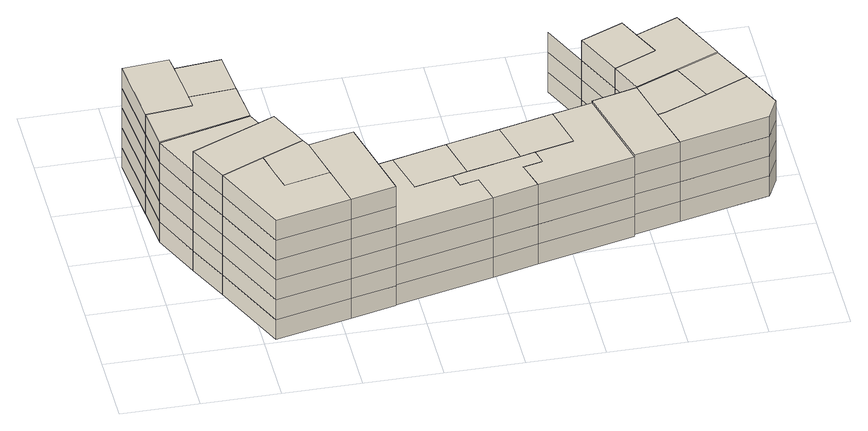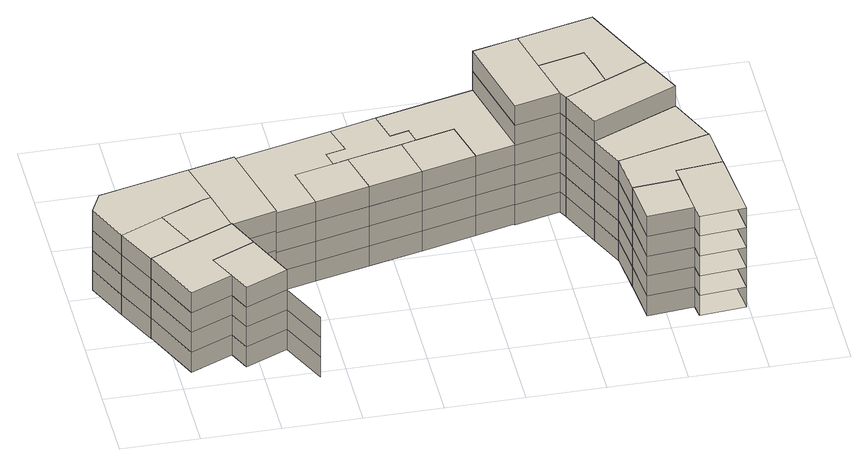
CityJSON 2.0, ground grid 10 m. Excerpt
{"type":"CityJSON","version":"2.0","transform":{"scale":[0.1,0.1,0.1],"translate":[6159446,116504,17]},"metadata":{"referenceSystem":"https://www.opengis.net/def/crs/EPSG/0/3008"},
"CityObjects":{
"building1":{"type":"Building","attributes":{"class":"planned building"},"geometry":[{"type":"MultiSurface","lod":"1","boundaries":[[[0,1,2,3]],[[1,4,5,2]],[[4,6,7,5]],[[6,8,9,7]],[[8,10,11,9]],[[12,13,14,15]],[[13,16,17,14]],[[16,18,19,17]],[[18,20,21,19]],[[20,22,23,21]],[[15,14,24,25]],[[14,17,26,24]],[[17,19,27,26]],[[19,21,28,27]],[[21,23,29,28]],[[23,30,31,29]],[[32,33,1,0]],[[33,34,4,1]],[[34,35,6,4]],[[35,36,8,6]],[[36,37,10,8]],[[25,24,38,39]],[[24,26,40,38]],[[26,27,41,40]],[[27,28,42,41]],[[28,29,43,42]],[[29,31,44,43]],[[45,46,1,0]],[[46,47,4,1]],[[47,48,6,4]],[[48,49,8,6]],[[49,50,10,8]],[[51,52,24,25]],[[52,53,26,24]],[[53,54,27,26]],[[54,55,28,27]],[[55,56,29,28]],[[56,57,31,29]],[[58,59,13,12]],[[59,60,16,13]],[[60,61,18,16]],[[61,62,20,18]],[[62,63,22,20]],[[15,64,58,12]],[[59,65,14,13]],[[60,66,17,16]],[[61,67,19,18]],[[62,68,21,20]],[[63,69,23,22]],[[64,65,14,15]],[[65,66,17,14]],[[66,67,19,17]],[[67,68,21,19]],[[68,69,23,21]],[[69,70,30,23]],[[71,72,73,32,0,45,74]],[[75,76,77,33,1,46,78]],[[79,80,81,34,4,47,82]],[[83,84,85,35,6,48,86]],[[87,88,89,36,8,49,90]],[[50,10,37,91,92,93,94]],[[74,78,46,45]],[[78,82,47,46]],[[82,86,48,47]],[[86,90,49,48]],[[90,94,50,49]],[[3,2,95,96]],[[2,5,97,95]],[[5,7,98,97]],[[7,9,99,98]],[[9,11,100,99]],[[101,64,15,25,51]],[[24,14,65,102,52]],[[26,17,66,103,53]],[[27,19,67,104,54]],[[28,21,68,105,55]],[[29,23,69,106,56]],[[31,30,70,107,57]],[[108,109,110,111]],[[109,112,113,110]],[[112,114,115,113]],[[114,116,117,115]],[[116,118,119,117]],[[118,120,121,119]],[[51,52,109,108]],[[52,53,112,109]],[[53,54,114,112]],[[54,55,116,114]],[[55,56,118,116]],[[56,57,120,118]],[[71,75,78,74]],[[75,79,82,78]],[[79,83,86,82]],[[83,87,90,86]],[[87,93,94,90]],[[74,45,0,3,96,122]],[[78,46,1,2,95,123]],[[82,47,4,5,97,124]],[[86,48,6,7,98,125]],[[90,49,8,9,99,126]],[[100,11,10,50,94,127]],[[72,76,75,71]],[[76,80,79,75]],[[80,84,83,79]],[[84,88,87,83]],[[88,92,93,87]],[[111,108,51,25,39,128,129]],[[110,109,52,24,38,130,131]],[[113,112,53,26,40,132,133]],[[115,114,54,27,41,134,135]],[[117,116,55,28,42,136,137]],[[119,118,56,29,43,138,139]],[[140,44,31,57,120,121,141]],[[73,77,76,72]],[[77,81,80,76]],[[81,85,84,80]],[[85,89,88,84]],[[89,91,92,88]],[[39,38,130,128]],[[38,40,132,130]],[[40,41,134,132]],[[41,42,136,134]],[[42,43,138,136]],[[43,44,140,138]],[[122,123,78,74]],[[123,124,82,78]],[[124,125,86,82]],[[125,126,90,86]],[[126,127,94,90]],[[129,131,110,111]],[[131,133,113,110]],[[133,135,115,113]],[[135,137,117,115]],[[137,139,119,117]],[[139,141,121,119]],[[101,102,52,51]],[[102,103,53,52]],[[103,104,54,53]],[[104,105,55,54]],[[105,106,56,55]],[[106,107,57,56]],[[142,143,76,72]],[[143,144,80,76]],[[144,145,84,80]],[[145,146,88,84]],[[146,147,92,88]],[[101,51,108,111,129,148]],[[131,110,109,52,102,149]],[[133,113,112,53,103,150]],[[135,115,114,54,104,151]],[[137,117,116,55,105,152]],[[139,119,118,56,106,153]],[[141,121,120,57,107,154]],[[72,71,74,122,142]],[[123,78,75,76,143]],[[124,82,79,80,144]],[[125,86,83,84,145]],[[126,90,87,88,146]],[[127,94,93,92,147]],[[64,65,59,58]],[[65,66,60,59]],[[66,67,61,60]],[[67,68,62,61]],[[68,69,63,62]],[[96,95,123,122]],[[95,97,124,123]],[[97,98,125,124]],[[98,99,126,125]],[[99,100,127,126]],[[101,102,65,64]],[[102,103,66,65]],[[103,104,67,66]],[[104,105,68,67]],[[105,106,69,68]],[[106,107,70,69]],[[129,131,130,128]],[[131,133,132,130]],[[133,135,134,132]],[[135,137,136,134]],[[137,139,138,136]],[[139,141,140,138]],[[148,149,131,129]],[[149,150,133,131]],[[150,151,135,133]],[[151,152,137,135]],[[152,153,139,137]],[[153,154,141,139]],[[148,149,102,101]],[[149,150,103,102]],[[150,151,104,103]],[[151,152,105,104]],[[152,153,106,105]],[[153,154,107,106]],[[122,123,143,142]],[[123,124,144,143]],[[124,125,145,144]],[[125,126,146,145]],[[126,127,147,146]],[[129,128,155,156,148]],[[157,158,130,131,149]],[[159,160,132,133,150]],[[161,162,134,135,151]],[[163,164,136,137,152]],[[165,166,138,139,153]],[[167,168,140,141,154]],[[156,157,149,148]],[[157,159,150,149]],[[159,161,151,150]],[[161,163,152,151]],[[163,165,153,152]],[[165,167,154,153]],[[128,130,158,155]],[[130,132,160,158]],[[132,134,162,160]],[[134,136,164,162]],[[136,138,166,164]],[[138,140,168,166]],[[169,170,171,172]],[[170,173,174,171]],[[173,175,176,174]],[[175,177,178,176]],[[155,158,157,156]],[[158,160,159,157]],[[160,162,161,159]],[[162,164,163,161]],[[164,166,165,163]],[[166,168,167,165]],[[179,180,170,169]],[[180,181,173,170]],[[181,182,175,173]],[[182,183,177,175]],[[179,180,184,185]],[[180,181,186,184]],[[181,182,187,186]],[[182,183,188,187]],[[189,190,184,185]],[[190,191,186,184]],[[191,192,187,186]],[[192,193,188,187]],[[172,171,194,195]],[[171,174,196,194]],[[174,176,197,196]],[[176,178,198,197]],[[199,200,189,185,179,169,172,195]],[[201,202,190,184,180,170,171,194]],[[203,204,191,186,181,173,174,196]],[[205,206,192,187,182,175,176,197]],[[178,177,183,188,193,207,208,198]],[[209,210,180,179]],[[210,211,181,180]],[[211,212,182,181]],[[212,213,183,182]],[[214,209,179,185,189]],[[184,180,210,215,190]],[[186,181,211,216,191]],[[187,182,212,217,192]],[[188,183,213,218,193]],[[189,190,202,200]],[[190,191,204,202]],[[191,192,206,204]],[[192,193,207,206]],[[214,215,190,189]],[[215,216,191,190]],[[216,217,192,191]],[[217,218,193,192]],[[199,201,202,200]],[[201,203,204,202]],[[203,205,206,204]],[[205,208,207,206]],[[209,210,215,214]],[[210,211,216,215]],[[211,212,217,216]],[[212,213,218,217]],[[199,201,194,195]],[[201,203,196,194]],[[203,205,197,196]],[[205,208,198,197]],[[219,220,215,214]],[[220,221,216,215]],[[221,222,217,216]],[[222,223,218,217]],[[219,224,225,209,214]],[[210,226,227,220,215]],[[211,228,229,221,216]],[[212,230,231,222,217]],[[213,232,233,223,218]],[[225,226,210,209]],[[226,228,211,210]],[[228,230,212,211]],[[230,232,213,212]],[[234,235,236,224,219,214,189,200,199,195,237]],[[194,201,202,190,215,220,227,238,239,240,241]],[[196,203,204,191,216,221,229,242,243,244,245]],[[197,205,206,192,217,222,231,246,247,248,249]],[[198,208,207,193,218,223,233,250,251,252,253]],[[195,194,241,237]],[[194,196,245,241]],[[196,197,249,245]],[[197,198,253,249]],[[224,227,220,219]],[[227,229,221,220]],[[229,231,222,221]],[[231,233,223,222]],[[234,240,241,237]],[[240,244,245,241]],[[244,248,249,245]],[[248,252,253,249]],[[225,226,227,224]],[[226,228,229,227]],[[228,230,231,229]],[[230,232,233,231]],[[235,239,240,234]],[[239,243,244,240]],[[243,247,248,244]],[[247,251,252,248]],[[236,238,227,224]],[[238,242,229,227]],[[242,246,231,229]],[[246,250,233,231]],[[236,238,239,235]],[[238,242,243,239]],[[242,246,247,243]],[[246,250,251,247]],[[236,254,255,225,224]],[[226,256,257,238,227]],[[228,258,259,242,229]],[[230,260,261,246,231]],[[232,262,263,250,233]],[[255,256,226,225]],[[256,258,228,226]],[[258,260,230,228]],[[260,262,232,230]],[[254,257,238,236]],[[257,259,242,238]],[[259,261,246,242]],[[261,263,250,246]],[[264,265,255,254,236,235,234,237]],[[240,239,238,257,256,266,267,241]],[[244,243,242,259,258,268,269,245]],[[248,247,246,261,260,270,271,249]],[[252,251,250,263,262,272,273,253]],[[237,241,267,264]],[[241,245,269,267]],[[245,249,271,269]],[[249,253,273,271]],[[255,256,257,254]],[[256,258,259,257]],[[258,260,261,259]],[[260,262,263,261]],[[265,266,256,255]],[[266,268,258,256]],[[268,270,260,258]],[[270,272,262,260]],[[274,275,276,277]],[[275,278,279,276]],[[278,280,281,279]],[[280,282,283,281]],[[264,267,266,265]],[[267,269,268,266]],[[269,271,270,268]],[[271,273,272,270]],[[284,285,275,274]],[[285,286,278,275]],[[286,287,280,278]],[[287,288,282,280]],[[277,276,289,290]],[[276,279,291,289]],[[279,281,292,291]],[[281,283,293,292]],[[274,277,290,294,284]],[[295,289,276,275,285]],[[296,291,279,278,286]],[[297,292,281,280,287]],[[298,293,283,282,288]],[[299,300,301,302]],[[300,303,304,301]],[[303,305,306,304]],[[302,301,307,308]],[[301,304,309,307]],[[304,306,310,309]],[[306,311,312,310]],[[294,295,289,290]],[[295,296,291,289]],[[296,297,292,291]],[[297,298,293,292]],[[308,307,313,314]],[[307,309,315,313]],[[309,310,316,315]],[[310,312,317,316]],[[284,285,295,294]],[[285,286,296,295]],[[286,287,297,296]],[[287,288,298,297]],[[318,319,295,294]],[[319,320,296,295]],[[320,321,297,296]],[[321,322,298,297]],[[323,324,301,302]],[[324,325,304,301]],[[325,326,306,304]],[[326,327,311,306]],[[328,329,307,308]],[[329,330,309,307]],[[330,331,310,309]],[[331,332,312,310]],[[333,334,319,318]],[[334,335,320,319]],[[335,336,321,320]],[[336,337,322,321]],[[338,339,285,284]],[[339,340,286,285]],[[340,341,287,286]],[[341,342,288,287]],[[294,318,333,343,338,284]],[[339,344,334,319,295,285]],[[340,345,335,320,296,286]],[[341,346,336,321,297,287]],[[342,347,337,322,298,288]],[[323,302,308,328,348]],[[329,307,301,324,349]],[[330,309,304,325,350]],[[331,310,306,326,351]],[[332,312,311,327,352]],[[348,349,324,323]],[[349,350,325,324]],[[350,351,326,325]],[[351,352,327,326]],[[343,344,334,333]],[[344,345,335,334]],[[345,346,336,335]],[[346,347,337,336]],[[328,329,349,348]],[[329,330,350,349]],[[330,331,351,350]],[[331,332,352,351]],[[353,354,355,289,295,319,334,344]],[[356,357,358,291,296,320,335,345]],[[359,360,361,292,297,321,336,346]],[[362,363,364,293,298,322,337,347]],[[333,318,294,290,365,366,367,343]],[[348,328,308,314,368,369]],[[370,313,307,329,349,371]],[[372,315,309,330,350,373]],[[374,316,310,331,351,375]],[[376,317,312,332,352,377]],[[343,344,339,338]],[[344,345,340,339]],[[345,346,341,340]],[[346,347,342,341]],[[290,289,355,365]],[[289,291,358,355]],[[291,292,361,358]],[[292,293,364,361]],[[314,313,370,368]],[[313,315,372,370]],[[315,316,374,372]],[[316,317,376,374]],[[369,371,349,348]],[[371,373,350,349]],[[373,375,351,350]],[[375,377,352,351]],[[378,379,339,338]],[[379,380,340,339]],[[380,381,341,340]],[[381,382,342,341]],[[343,367,378,338]],[[379,353,344,339]],[[380,356,345,340]],[[381,359,346,341]],[[382,362,347,342]],[[367,353,344,343]],[[353,356,345,344]],[[356,359,346,345]],[[359,362,347,346]],[[368,370,371,369]],[[370,372,373,371]],[[372,374,375,373]],[[374,376,377,375]],[[367,353,379,378]],[[353,356,380,379]],[[356,359,381,380]],[[359,362,382,381]],[[365,355,354,366]],[[355,358,357,354]],[[358,361,360,357]],[[361,364,363,360]],[[366,354,353,367]],[[354,357,356,353]],[[357,360,359,356]],[[360,363,362,359]]]}]}
},
"vertices":[
[12,282,2],[12,282,32],[17,225,32],[17,225,2],[12,282,62],[17,225,62],[12,282,92],[17,225,92],[12,282,122],[17,225,122],[12,282,152],[17,225,152],[17,225,1],[17,225,31],[45,161,31],[45,161,1],[17,225,61],[45,161,61],[17,225,91],[45,161,91],[17,225,121],[45,161,121],[17,225,151],[45,161,151],[70,107,31],[70,107,1],[70,107,61],[70,107,91],[70,107,121],[70,107,151],[45,161,181],[70,107,181],[3,378,2],[3,378,32],[3,378,62],[3,378,92],[3,378,122],[3,378,152],[115,6,31],[115,6,1],[115,6,61],[115,6,91],[115,6,121],[115,6,151],[115,6,181],[71,288,2],[71,288,32],[71,288,62],[71,288,92],[71,288,122],[71,288,152],[125,132,1],[125,132,31],[125,132,61],[125,132,91],[125,132,121],[125,132,151],[125,132,181],[135,255,1],[135,255,31],[135,255,61],[135,255,91],[135,255,121],[135,255,151],[155,210,1],[155,210,31],[155,210,61],[155,210,91],[155,210,121],[155,210,151],[155,210,181],[67,336,2],[64,365,2],[62,383,2],[70,306,2],[67,336,32],[64,365,32],[62,383,32],[70,306,32],[67,336,62],[64,365,62],[62,383,62],[70,306,62],[67,336,92],[64,365,92],[62,383,92],[70,306,92],[67,336,122],[64,365,122],[62,383,122],[70,306,122],[62,383,152],[64,365,152],[67,336,152],[70,306,152],[135,255,32],[135,255,2],[135,255,62],[135,255,92],[135,255,122],[135,255,152],[179,156,1],[179,156,31],[179,156,61],[179,156,91],[179,156,121],[179,156,151],[179,156,181],[132,102,1],[132,102,31],[139,73,31],[139,73,1],[132,102,61],[139,73,61],[132,102,91],[139,73,91],[132,102,121],[139,73,121],[132,102,151],[139,73,151],[132,102,181],[139,73,181],[129,311,2],[129,311,32],[129,311,62],[129,311,92],[129,311,122],[129,311,152],[212,29,1],[198,87,1],[212,29,31],[198,87,31],[212,29,61],[198,87,61],[212,29,91],[198,87,91],[212,29,121],[198,87,121],[212,29,151],[198,87,151],[212,29,181],[198,87,181],[124,371,2],[124,371,32],[124,371,62],[124,371,92],[124,371,122],[124,371,152],[184,146,1],[184,146,31],[184,146,61],[184,146,91],[184,146,121],[184,146,151],[184,146,181],[270,43,1],[242,160,1],[242,160,31],[270,43,31],[242,160,61],[270,43,61],[242,160,91],[270,43,91],[242,160,121],[270,43,121],[242,160,151],[270,43,151],[242,160,181],[270,43,181],[242,160,2],[242,160,32],[270,43,32],[270,43,2],[242,160,62],[270,43,62],[242,160,92],[270,43,92],[242,160,122],[270,43,122],[293,172,2],[293,172,32],[293,172,62],[293,172,92],[293,172,122],[308,114,32],[308,114,2],[308,114,62],[308,114,92],[308,114,122],[357,126,2],[357,126,32],[357,126,62],[357,126,92],[357,126,122],[396,73,32],[396,73,2],[396,73,62],[396,73,92],[396,73,122],[386,112,2],[362,106,2],[386,112,32],[362,106,32],[386,112,62],[362,106,62],[386,112,92],[362,106,92],[362,106,122],[386,112,122],[362,189,2],[362,189,32],[362,189,62],[362,189,92],[362,189,122],[376,131,2],[376,131,32],[376,131,62],[376,131,92],[376,131,122],[411,139,2],[411,139,32],[411,139,62],[411,139,92],[411,139,122],[445,147,2],[431,205,2],[431,205,32],[445,147,32],[431,205,62],[445,147,62],[431,205,92],[445,147,92],[431,205,122],[445,147,122],[444,126,2],[469,132,2],[464,152,2],[454,88,2],[464,152,32],[469,132,32],[444,126,32],[454,88,32],[464,152,62],[469,132,62],[444,126,62],[454,88,62],[464,152,92],[469,132,92],[444,126,92],[454,88,92],[464,152,122],[469,132,122],[444,126,122],[454,88,122],[514,164,2],[500,222,2],[500,222,32],[514,164,32],[500,222,62],[514,164,62],[500,222,92],[514,164,92],[500,222,122],[514,164,122],[579,118,2],[551,234,2],[551,234,32],[579,118,32],[551,234,62],[579,118,62],[551,234,92],[579,118,92],[551,234,122],[579,118,122],[551,234,5],[551,234,35],[579,118,35],[579,118,5],[551,234,65],[579,118,65],[551,234,95],[579,118,95],[551,234,125],[579,118,125],[609,249,5],[609,249,35],[609,249,65],[609,249,95],[609,249,125],[638,132,35],[638,132,5],[638,132,65],[638,132,95],[638,132,125],[623,191,5],[623,191,35],[623,191,65],[623,191,95],[623,191,125],[535,415,6],[535,415,36],[563,353,36],[563,353,6],[535,415,66],[563,353,66],[535,415,96],[563,353,96],[591,290,36],[591,290,6],[591,290,66],[591,290,96],[563,353,126],[591,290,126],[609,249,36],[609,249,6],[609,249,66],[609,249,96],[609,249,126],[634,194,5],[634,194,35],[634,194,65],[634,194,95],[634,194,125],[618,377,6],[618,377,36],[618,377,66],[618,377,96],[618,377,126],[646,315,6],[646,315,36],[646,315,66],[646,315,96],[646,315,126],[661,206,5],[661,206,35],[661,206,65],[661,206,95],[661,206,125],[664,273,5],[664,273,35],[664,273,65],[664,273,95],[664,273,125],[689,218,5],[689,218,35],[689,218,65],[689,218,95],[689,218,125],[630,350,6],[630,350,36],[630,350,66],[630,350,96],[630,350,126],[744,243,35],[768,188,35],[754,160,35],[744,243,65],[768,188,65],[754,160,65],[744,243,95],[768,188,95],[754,160,95],[744,243,125],[768,188,125],[754,160,125],[754,160,5],[768,188,5],[744,243,5],[719,297,6],[685,374,6],[719,297,36],[685,374,36],[719,297,66],[685,374,66],[719,297,96],[685,374,96],[719,297,126],[685,374,126],[719,297,5],[719,297,35],[719,297,65],[719,297,95],[719,297,125]
]}
